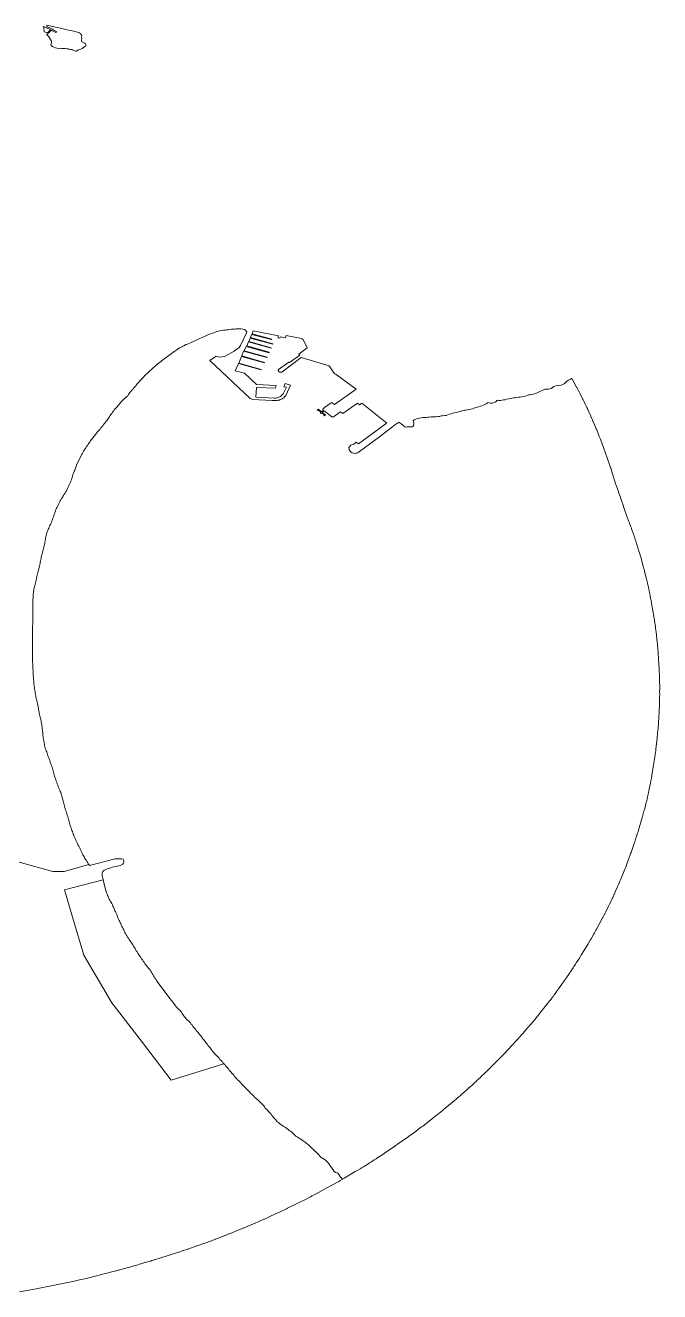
# Model space of a CAD drawing. Header units: metres. Extents: x 3 to 1027712, y 40 to 4430649.
# Drawn here: x 3.1165 to 3.1633, y 39.7701 to 39.8635 of the extents above; entities that cross this region are included whole.
import ezdxf

# ---------------------------------------------------------------- set-up
doc = ezdxf.new("R2010")
doc.units = ezdxf.units.M
doc.header["$MEASUREMENT"] = 0
doc.layers.add('Ibas_5_km', color=7, linetype='Continuous', lineweight=9, true_color=0xecc2fc)

msp = doc.modelspace()

# ---------------------------------------------------------------- linework, layer by layer
at = {"layer": 'Ibas_5_km'}
for points in [[(3.118588, 39.863375), (3.118711, 39.863349), (3.118956, 39.863296), (3.119079, 39.863269), (3.119568, 39.863159), (3.119691, 39.863131), (3.119935, 39.863074), (3.120056, 39.863045), (3.120499, 39.862937), (3.120507, 39.862883), (3.120554, 39.862847), (3.120624, 39.862775), (3.120635, 39.862712), (3.120623, 39.862613), (3.120635, 39.862523), (3.120623, 39.862423), (3.120623, 39.862333), (3.120658, 39.86227), (3.12074, 39.862207), (3.120856, 39.862171), (3.120915, 39.862108), (3.120961, 39.862027), (3.120938, 39.861982), (3.120856, 39.86191), (3.120774, 39.861838), (3.120669, 39.861784), (3.120563, 39.86173), (3.120458, 39.861703), (3.120353, 39.86164), (3.120259, 39.861577), (3.120201, 39.861577), (3.120095, 39.861604), (3.11999, 39.86164), (3.119979, 39.861676), (3.119932, 39.861712), (3.119874, 39.861703), (3.119768, 39.861713), (3.119651, 39.86174), (3.119535, 39.861749), (3.119406, 39.861767), (3.119289, 39.861776), (3.119172, 39.861767), (3.119044, 39.861758), (3.118927, 39.861777), (3.118798, 39.861795), (3.118693, 39.861831), (3.118588, 39.861876), (3.118483, 39.86193), (3.118389, 39.861993), (3.118366, 39.862038), (3.118389, 39.862119), (3.118413, 39.862219), (3.118413, 39.862309), (3.11818, 39.862687), (3.118087, 39.86275), (3.11804, 39.862777), (3.118391, 39.863092), (3.118321, 39.863129), (3.11811, 39.862931), (3.117865, 39.862994), (3.117854, 39.863336), (3.117784, 39.863363), (3.117819, 39.863399), (3.118321, 39.863174), (3.118636, 39.862993), (3.118718, 39.862966), (3.118765, 39.86302), (3.118543, 39.863155), (3.118473, 39.86321), (3.118275, 39.863291), (3.118053, 39.863363), (3.118064, 39.863426), (3.118064, 39.863483)], [(3.157149, 39.836823), (3.157173, 39.836778), (3.157221, 39.836687), (3.157244, 39.836642), (3.157339, 39.83646), (3.157362, 39.836414), (3.157409, 39.836323), (3.157432, 39.836278), (3.157616, 39.835912), (3.157639, 39.835867), (3.157684, 39.835776), (3.157706, 39.83573), (3.157795, 39.835548), (3.157817, 39.835503), (3.15786, 39.835413), (3.157881, 39.835368), (3.157898, 39.835333), (3.15793, 39.835264), (3.157946, 39.835229), (3.158009, 39.835092), (3.158025, 39.835058), (3.158056, 39.83499), (3.158071, 39.834955), (3.158193, 39.834684), (3.158208, 39.83465), (3.158238, 39.834581), (3.158253, 39.834547), (3.158313, 39.834411), (3.158328, 39.834377), (3.158357, 39.834309), (3.158372, 39.834275), (3.158603, 39.83373), (3.158632, 39.833662), (3.158688, 39.833525), (3.158716, 39.833457), (3.158826, 39.833183), (3.158853, 39.833115), (3.158907, 39.832977), (3.158933, 39.832909), (3.159142, 39.832359), (3.159168, 39.83229), (3.159219, 39.832152), (3.159244, 39.832083), (3.159343, 39.831807), (3.159367, 39.831738), (3.159415, 39.831599), (3.159439, 39.83153), (3.159625, 39.830975), (3.159636, 39.83094), (3.159659, 39.830871), (3.15967, 39.830836), (3.159716, 39.830697), (3.159727, 39.830662), (3.159749, 39.830593), (3.15976, 39.830558), (3.159847, 39.830279), (3.159858, 39.830244), (3.15988, 39.830174), (3.15989, 39.830139), (3.159933, 39.83), (3.159943, 39.829965), (3.159964, 39.829895), (3.159974, 39.82986), (3.160023, 39.829694), (3.160046, 39.829632), (3.16021, 39.829193), (3.16025, 39.829083), (3.160328, 39.828863), (3.160366, 39.828753), (3.160515, 39.828311), (3.160551, 39.8282), (3.160622, 39.827979), (3.160656, 39.827867), (3.160702, 39.827715), (3.160729, 39.827648), (3.160765, 39.827556), (3.160831, 39.827384), (3.160862, 39.827305), (3.160991, 39.826964), (3.16101, 39.826915), (3.161047, 39.826816), (3.161065, 39.826766), (3.161137, 39.826569), (3.161155, 39.826519), (3.16119, 39.82642), (3.161208, 39.826371), (3.161346, 39.825974), (3.161364, 39.825924), (3.161398, 39.825825), (3.161414, 39.825775), (3.161481, 39.825576), (3.161497, 39.825526), (3.161529, 39.825426), (3.161545, 39.825377), (3.161621, 39.82514), (3.161649, 39.825048), (3.161697, 39.824894), (3.161725, 39.824801), (3.161808, 39.824523), (3.161835, 39.824431), (3.16188, 39.824276), (3.161906, 39.824183), (3.162062, 39.823623), (3.162074, 39.823581), (3.162097, 39.823497), (3.162108, 39.823455), (3.162153, 39.823288), (3.162164, 39.823246), (3.162186, 39.823162), (3.162196, 39.82312), (3.162281, 39.822784), (3.162292, 39.822743), (3.162312, 39.822659), (3.162323, 39.822618), (3.162363, 39.822451), (3.162373, 39.822409), (3.162392, 39.822327), (3.162401, 39.822287), (3.162413, 39.822236), (3.162434, 39.822137), (3.162445, 39.822088), (3.162487, 39.821892), (3.162497, 39.821843), (3.162517, 39.821746), (3.162527, 39.821697), (3.162605, 39.821307), (3.162614, 39.821258), (3.162633, 39.821161), (3.162642, 39.821112), (3.162678, 39.820917), (3.162687, 39.820868), (3.162704, 39.820771), (3.162713, 39.820722), (3.162845, 39.819943), (3.162861, 39.819845), (3.162891, 39.81965), (3.162906, 39.819553), (3.162961, 39.819162), (3.162974, 39.819064), (3.162999, 39.818869), (3.16301, 39.818771), (3.163099, 39.817988), (3.163109, 39.81789), (3.163128, 39.817694), (3.163137, 39.817596), (3.16317, 39.817204), (3.163178, 39.817106), (3.163191, 39.81691), (3.163198, 39.816812), (3.163241, 39.816027), (3.163244, 39.815978), (3.163249, 39.81588), (3.163251, 39.815831), (3.163259, 39.815635), (3.163261, 39.815586), (3.163264, 39.815488), (3.163267, 39.8154), (3.163274, 39.815071), (3.163275, 39.815037), (3.16328, 39.814853), (3.163282, 39.814757), (3.163282, 39.814662), (3.163281, 39.814513), (3.163278, 39.814414), (3.163278, 39.814385), (3.163278, 39.814359), (3.163281, 39.814168), (3.163279, 39.814017), (3.163277, 39.813918), (3.163276, 39.813869), (3.163264, 39.813475), (3.163263, 39.813425), (3.163259, 39.813327), (3.163257, 39.813278), (3.163249, 39.813081), (3.163246, 39.813031), (3.163241, 39.812933), (3.163239, 39.812884), (3.163194, 39.812099), (3.163187, 39.812001), (3.163173, 39.811805), (3.163166, 39.811706), (3.163132, 39.811314), (3.163123, 39.811216), (3.163103, 39.81102), (3.163093, 39.810923), (3.163003, 39.81014), (3.162991, 39.810042), (3.162966, 39.809847), (3.162953, 39.809749), (3.162897, 39.809358), (3.162882, 39.809261), (3.162852, 39.809066), (3.162836, 39.808968), (3.162702, 39.808189), (3.162694, 39.808141), (3.162676, 39.808044), (3.162667, 39.807995), (3.162631, 39.807801), (3.162622, 39.807753), (3.162604, 39.807656), (3.162594, 39.807607), (3.162516, 39.80722), (3.162507, 39.807172), (3.162487, 39.807076), (3.162477, 39.807028), (3.162435, 39.806836), (3.162425, 39.806788), (3.162404, 39.806693), (3.162393, 39.806647), (3.162382, 39.806597), (3.162358, 39.806498), (3.162347, 39.806449), (3.162299, 39.806254), (3.162287, 39.806205), (3.162263, 39.806108), (3.16225, 39.806059), (3.16215, 39.805673), (3.162138, 39.805625), (3.162112, 39.805528), (3.162099, 39.80548), (3.162046, 39.805287), (3.162033, 39.805239), (3.162006, 39.805143), (3.161992, 39.805094), (3.161771, 39.804327), (3.161743, 39.804232), (3.161685, 39.80404), (3.161655, 39.803945), (3.161533, 39.803563), (3.161502, 39.803468), (3.161439, 39.803278), (3.161407, 39.803183), (3.161172, 39.802521), (3.161138, 39.802425), (3.161105, 39.80233), (3.161039, 39.80214), (3.161003, 39.802046), (3.160862, 39.801668), (3.160826, 39.801574), (3.160751, 39.801386), (3.160714, 39.801292), (3.160407, 39.800543), (3.160388, 39.800496), (3.160349, 39.800403), (3.160329, 39.800356), (3.16025, 39.80017), (3.16023, 39.800124), (3.16019, 39.800031), (3.160169, 39.799984), (3.160006, 39.799613), (3.159985, 39.799567), (3.159944, 39.799475), (3.159923, 39.799429), (3.159839, 39.799246), (3.159818, 39.7992), (3.159776, 39.799109), (3.159756, 39.799065), (3.159733, 39.799017), (3.159688, 39.798923), (3.159665, 39.798876), (3.159574, 39.798691), (3.159551, 39.798645), (3.159505, 39.798552), (3.159482, 39.798506), (3.159297, 39.798139), (3.159274, 39.798093), (3.159227, 39.798001), (3.159203, 39.797956), (3.159108, 39.797773), (3.159084, 39.797727), (3.159035, 39.797636), (3.159011, 39.79759), (3.158621, 39.796865), (3.158571, 39.796774), (3.158471, 39.796593), (3.15842, 39.796503), (3.158215, 39.796144), (3.158163, 39.796054), (3.158057, 39.795875), (3.158004, 39.795786), (3.157573, 39.795074), (3.157519, 39.794985), (3.157408, 39.794808), (3.157353, 39.79472), (3.157127, 39.794367), (3.15707, 39.79428), (3.156955, 39.794104), (3.156897, 39.794017), (3.156426, 39.79332), (3.156396, 39.793277), (3.156337, 39.79319), (3.156307, 39.793147), (3.156187, 39.792974), (3.156157, 39.792931), (3.156096, 39.792845), (3.156066, 39.792802), (3.155821, 39.792458), (3.155791, 39.792416), (3.155729, 39.79233), (3.155699, 39.792288), (3.155575, 39.792118), (3.155544, 39.792076), (3.155482, 39.791992), (3.155451, 39.791951), (3.155418, 39.791907), (3.155353, 39.791821), (3.15532, 39.791778), (3.155189, 39.791608), (3.155156, 39.791565), (3.15509, 39.79148), (3.155057, 39.791438), (3.154792, 39.791101), (3.154758, 39.791059), (3.154691, 39.790975), (3.154658, 39.790933), (3.154523, 39.790766), (3.154489, 39.790724), (3.154421, 39.790641), (3.154387, 39.790599), (3.153839, 39.789937), (3.15377, 39.789854), (3.153631, 39.78969), (3.15356, 39.789608), (3.153277, 39.789281), (3.153206, 39.7892), (3.153062, 39.789038), (3.152989, 39.788957), (3.152405, 39.788314), (3.152331, 39.788234), (3.152183, 39.788074), (3.152108, 39.787994), (3.151806, 39.787678), (3.15173, 39.787599), (3.151578, 39.787442), (3.1515, 39.787363), (3.15088, 39.78674), (3.150841, 39.786701), (3.150763, 39.786624), (3.150724, 39.786585), (3.150567, 39.786431), (3.150528, 39.786393), (3.150449, 39.786316), (3.150409, 39.786278), (3.150091, 39.785972), (3.150051, 39.785934), (3.149971, 39.785858), (3.149931, 39.785821), (3.149771, 39.78567), (3.149731, 39.785633), (3.149651, 39.785558), (3.149612, 39.785522), (3.149569, 39.785483), (3.149485, 39.785407), (3.149443, 39.785369), (3.149276, 39.785219), (3.149234, 39.785181), (3.14915, 39.785107), (3.149108, 39.785069), (3.148771, 39.784773), (3.148729, 39.784736), (3.148644, 39.784663), (3.148602, 39.784626), (3.148432, 39.78448), (3.148389, 39.784443), (3.148303, 39.78437), (3.14826, 39.784334), (3.147572, 39.783755), (3.147485, 39.783683), (3.147311, 39.783539), (3.147223, 39.783468), (3.146871, 39.783184), (3.146782, 39.783114), (3.146604, 39.782973), (3.146515, 39.782903), (3.145794, 39.782348), (3.145704, 39.782279), (3.145521, 39.782142), (3.14543, 39.782073), (3.145062, 39.781802), (3.144969, 39.781734), (3.144783, 39.7816), (3.14469, 39.781533), (3.143939, 39.781003), (3.143892, 39.78097), (3.143798, 39.780904), (3.14375, 39.780871), (3.143561, 39.78074), (3.143514, 39.780708), (3.143418, 39.780643), (3.143371, 39.78061), (3.142988, 39.780352), (3.142941, 39.78032), (3.142845, 39.780256), (3.142797, 39.780224), (3.142605, 39.780097), (3.142557, 39.780065), (3.142461, 39.780002), (3.142414, 39.779972), (3.142364, 39.779939), (3.142264, 39.779876), (3.142215, 39.779844), (3.142017, 39.779719), (3.141967, 39.779688), (3.141868, 39.779625), (3.141818, 39.779594), (3.14142, 39.779348), (3.14137, 39.779317), (3.14127, 39.779256), (3.14122, 39.779226), (3.141019, 39.779104), (3.140969, 39.779074), (3.140868, 39.779014), (3.140817, 39.778984), (3.140009, 39.778505), (3.139908, 39.778446), (3.139882, 39.778431), (3.139732, 39.778582), (3.139557, 39.778844), (3.139476, 39.778898), (3.139359, 39.778925), (3.139266, 39.778988), (3.138835, 39.779619), (3.13859, 39.779854), (3.138298, 39.780035), (3.138042, 39.780323), (3.13796, 39.780395), (3.137879, 39.780468), (3.137797, 39.78054), (3.137727, 39.780612), (3.137646, 39.780684), (3.137564, 39.780756), (3.137494, 39.780828), (3.137424, 39.780901), (3.137354, 39.780982), (3.137261, 39.781045), (3.137168, 39.781108), (3.137098, 39.781171), (3.137005, 39.781243), (3.136911, 39.781298), (3.136818, 39.781361), (3.136725, 39.781433), (3.136631, 39.781487), (3.136538, 39.781541), (3.136445, 39.781605), (3.136363, 39.781677), (3.136293, 39.781749), (3.136212, 39.781821), (3.13613, 39.781893), (3.136048, 39.781965), (3.135955, 39.782029), (3.135862, 39.782101), (3.13578, 39.782164), (3.135675, 39.782227), (3.135594, 39.78229), (3.135489, 39.782345), (3.135407, 39.782408), (3.135325, 39.782471), (3.135232, 39.782534), (3.13515, 39.782597), (3.135069, 39.782669), (3.134999, 39.782742), (3.134929, 39.782823), (3.134859, 39.782895), (3.134789, 39.782976), (3.134731, 39.783048), (3.134673, 39.783129), (3.134614, 39.783211), (3.134545, 39.783292), (3.134475, 39.783373), (3.134405, 39.783445), (3.134335, 39.783526), (3.134265, 39.783598), (3.134183, 39.783671), (3.134125, 39.783752), (3.134067, 39.783824), (3.133997, 39.783914), (3.133927, 39.783986), (3.133857, 39.784058), (3.133775, 39.784122), (3.133694, 39.784203), (3.133624, 39.784275), (3.133542, 39.784347), (3.133472, 39.784419), (3.133391, 39.784482), (3.133321, 39.784564), (3.133239, 39.784636), (3.133169, 39.784708), (3.133099, 39.78478), (3.133018, 39.784861), (3.132948, 39.784933), (3.132878, 39.785015), (3.132785, 39.785087), (3.132715, 39.785159), (3.132656, 39.78524), (3.132575, 39.785321), (3.132505, 39.785393), (3.132423, 39.785466), (3.132342, 39.785547), (3.132272, 39.785619), (3.132202, 39.7857), (3.132132, 39.785763), (3.132062, 39.785844), (3.131992, 39.785917), (3.131922, 39.786007), (3.131852, 39.786088), (3.131782, 39.78616), (3.131712, 39.786241), (3.131654, 39.786322), (3.131584, 39.786395), (3.131526, 39.786476), (3.131456, 39.786557), (3.131386, 39.786629), (3.131328, 39.78671), (3.131258, 39.786791), (3.131188, 39.786873), (3.131125, 39.786937), (3.131118, 39.786945), (3.13106, 39.787017), (3.13099, 39.787098), (3.13092, 39.787179), (3.130838, 39.78726), (3.130768, 39.787342), (3.130699, 39.787423), (3.13064, 39.787504), (3.13057, 39.787576), (3.130489, 39.787648), (3.130419, 39.78772), (3.130349, 39.787793), (3.130279, 39.787874), (3.130221, 39.787955), (3.130162, 39.788027), (3.130104, 39.788108), (3.130034, 39.788189), (3.129976, 39.788271), (3.129918, 39.788352), (3.129848, 39.788433), (3.12979, 39.788514), (3.129731, 39.788604), (3.129661, 39.788676), (3.129603, 39.788758), (3.129533, 39.788839), (3.129475, 39.78892), (3.129417, 39.789001), (3.129359, 39.789082), (3.129289, 39.789163), (3.12923, 39.789244), (3.129161, 39.789326), (3.129091, 39.789398), (3.129032, 39.789479), (3.128962, 39.78956), (3.128892, 39.789641), (3.128834, 39.789713), (3.128776, 39.789795), (3.128706, 39.789867), (3.128659, 39.789957), (3.12859, 39.790029), (3.128508, 39.79011), (3.128426, 39.790182), (3.128356, 39.790255), (3.128286, 39.790327), (3.128228, 39.790408), (3.128158, 39.790489), (3.1281, 39.79057), (3.128053, 39.790651), (3.127995, 39.790733), (3.127925, 39.790823), (3.127867, 39.790895), (3.127785, 39.790967), (3.127704, 39.791039), (3.127634, 39.79112), (3.127564, 39.791202), (3.127506, 39.791283), (3.127447, 39.791364), (3.127378, 39.791445), (3.127144, 39.791752), (3.126212, 39.792996), (3.126154, 39.793086), (3.126096, 39.793167), (3.126038, 39.793257), (3.125991, 39.793339), (3.125933, 39.79342), (3.125886, 39.79351), (3.12584, 39.7936), (3.125782, 39.793681), (3.125735, 39.793771), (3.125677, 39.793853), (3.125607, 39.793934), (3.125537, 39.794015), (3.125467, 39.794096), (3.125409, 39.794177), (3.12535, 39.794258), (3.125292, 39.79434), (3.125234, 39.794421), (3.125176, 39.794502), (3.125117, 39.794592), (3.125047, 39.794673), (3.124989, 39.794763), (3.124943, 39.794853), (3.124884, 39.794935), (3.124826, 39.795016), (3.12478, 39.795097), (3.124721, 39.795178), (3.124663, 39.795268), (3.124617, 39.795349), (3.12457, 39.79544), (3.124512, 39.795521), (3.124453, 39.795611), (3.124407, 39.795692), (3.12436, 39.795773), (3.124302, 39.795863), (3.124244, 39.795944), (3.124197, 39.796026), (3.124139, 39.796107), (3.124081, 39.796197), (3.124023, 39.796278), (3.123976, 39.796359), (3.123918, 39.796449), (3.123871, 39.796539), (3.123825, 39.796621), (3.123778, 39.79672), (3.123743, 39.796801), (3.123697, 39.796882), (3.123638, 39.796972), (3.123603, 39.797062), (3.123557, 39.797152), (3.123522, 39.797243), (3.123487, 39.797333), (3.123441, 39.797423), (3.123406, 39.797504), (3.123359, 39.797594), (3.123313, 39.797684), (3.123289, 39.797774), (3.123243, 39.797865), (3.12322, 39.797946), (3.123173, 39.798036), (3.123138, 39.798126), (3.123092, 39.798216), (3.123057, 39.798306), (3.123022, 39.798387), (3.122987, 39.798478), (3.12294, 39.798559), (3.122905, 39.798649), (3.122859, 39.798739), (3.122812, 39.79882), (3.122766, 39.79891), (3.122708, 39.799), (3.122661, 39.799082), (3.122614, 39.799172), (3.122579, 39.799262), (3.122545, 39.799352), (3.122521, 39.799442), (3.122405, 39.799695), (3.122218, 39.800497), (3.122138, 39.800839), (3.122139, 39.800929), (3.122139, 39.801019), (3.122186, 39.8011), (3.122268, 39.801172), (3.122373, 39.801226), (3.122466, 39.80128), (3.122583, 39.801325), (3.122688, 39.801361), (3.122794, 39.801388), (3.12291, 39.801424), (3.123016, 39.80146), (3.123132, 39.801487), (3.123249, 39.801505), (3.123366, 39.801523), (3.123471, 39.801549), (3.123577, 39.801594), (3.12367, 39.801657), (3.123729, 39.80172), (3.123752, 39.80181), (3.123752, 39.801901), (3.123729, 39.801973), (3.123694, 39.802018), (3.123589, 39.802054), (3.123472, 39.802054), (3.123344, 39.802054), (3.123227, 39.802054), (3.12311, 39.802054), (3.121217, 39.801561), (3.121172, 39.801625), (3.121147, 39.80166), (3.1211, 39.80175), (3.121042, 39.801831), (3.120984, 39.801912), (3.120926, 39.801994), (3.120879, 39.802075), (3.120832, 39.802165), (3.120774, 39.802255), (3.120728, 39.802336), (3.120681, 39.802426), (3.120635, 39.802516), (3.1206, 39.802607), (3.120553, 39.802697), (3.120518, 39.802787), (3.120472, 39.802877), (3.120425, 39.802967), (3.120378, 39.803057), (3.120332, 39.803138), (3.120297, 39.803229), (3.12025, 39.803319), (3.120204, 39.803418), (3.120169, 39.803499), (3.120134, 39.803598), (3.120088, 39.803688), (3.120053, 39.803778), (3.120018, 39.803869), (3.119983, 39.80395), (3.119948, 39.804049), (3.119901, 39.804139), (3.119878, 39.804229), (3.119855, 39.804328), (3.11982, 39.804418), (3.119785, 39.8045), (3.119762, 39.80459), (3.119727, 39.804689), (3.119704, 39.804788), (3.119681, 39.804878), (3.119658, 39.804977), (3.119634, 39.805076), (3.119611, 39.805175), (3.119576, 39.805266), (3.119541, 39.805365), (3.119518, 39.805464), (3.119483, 39.805554), (3.119448, 39.805644), (3.119425, 39.805734), (3.11939, 39.805824), (3.119367, 39.805924), (3.119344, 39.806023), (3.119321, 39.806113), (3.119298, 39.806212), (3.119263, 39.806293), (3.119239, 39.806383), (3.119216, 39.806473), (3.119193, 39.806563), (3.11917, 39.806663), (3.119147, 39.806753), (3.119112, 39.806843), (3.119089, 39.806924), (3.119054, 39.807014), (3.119019, 39.807113), (3.118972, 39.807212), (3.118937, 39.807294), (3.118902, 39.807393), (3.118868, 39.807474), (3.118833, 39.807573), (3.118798, 39.807672), (3.118763, 39.807771), (3.11874, 39.80787), (3.118693, 39.807961), (3.118658, 39.808051), (3.118635, 39.808141), (3.118612, 39.80824), (3.118577, 39.808339), (3.118554, 39.808429), (3.118531, 39.808528), (3.118507, 39.808618), (3.118472, 39.808718), (3.118449, 39.808808), (3.118414, 39.808907), (3.11838, 39.809006), (3.118345, 39.809096), (3.118321, 39.809186), (3.118287, 39.809276), (3.118252, 39.809367), (3.118217, 39.809457), (3.118182, 39.809547), (3.118147, 39.809646), (3.118124, 39.809745), (3.118089, 39.809835), (3.118054, 39.809925), (3.118019, 39.810015), (3.117984, 39.810106), (3.117949, 39.810205), (3.117926, 39.810295), (3.117903, 39.810394), (3.11788, 39.810493), (3.117857, 39.810592), (3.117845, 39.810682), (3.117833, 39.810772), (3.11781, 39.810872), (3.117799, 39.810962), (3.117787, 39.81107), (3.117776, 39.81116), (3.117776, 39.811268), (3.117764, 39.811358), (3.117753, 39.811457), (3.117741, 39.811556), (3.11773, 39.811647), (3.117718, 39.811755), (3.117695, 39.811836), (3.117684, 39.811935), (3.117672, 39.812025), (3.117649, 39.812115), (3.117637, 39.812214), (3.117614, 39.812313), (3.117603, 39.812404), (3.117568, 39.812494), (3.117556, 39.812593), (3.117533, 39.812683), (3.11751, 39.812782), (3.117487, 39.812872), (3.117463, 39.812962), (3.117452, 39.813052), (3.11744, 39.813152), (3.117417, 39.813251), (3.117406, 39.813341), (3.117394, 39.813431), (3.117371, 39.813521), (3.117348, 39.813611), (3.117324, 39.813701), (3.117301, 39.813791), (3.117278, 39.813881), (3.117255, 39.813972), (3.117243, 39.814062), (3.117232, 39.814161), (3.117209, 39.81426), (3.117197, 39.814368), (3.117174, 39.814467), (3.117162, 39.814566), (3.117151, 39.814665), (3.117139, 39.814765), (3.117128, 39.814846), (3.117116, 39.814936), (3.117093, 39.815044), (3.117093, 39.815143), (3.117082, 39.815242), (3.11707, 39.815341), (3.11707, 39.81544), (3.117059, 39.815531), (3.117059, 39.81563), (3.117059, 39.815657), (3.117059, 39.815729), (3.117048, 39.815828), (3.117048, 39.815918), (3.117036, 39.816017), (3.117036, 39.816116), (3.117025, 39.816206), (3.117025, 39.816305), (3.117025, 39.816405), (3.117014, 39.816513), (3.117014, 39.816621), (3.117014, 39.81672), (3.117014, 39.81681), (3.117014, 39.816909), (3.117015, 39.817008), (3.117015, 39.817107), (3.117015, 39.817206), (3.117015, 39.817306), (3.117015, 39.817405), (3.117015, 39.817513), (3.117016, 39.817612), (3.117016, 39.817711), (3.117016, 39.81781), (3.117016, 39.8179), (3.117016, 39.81799), (3.117016, 39.81808), (3.117017, 39.818171), (3.117017, 39.81827), (3.117017, 39.818369), (3.117017, 39.818468), (3.117017, 39.818567), (3.117017, 39.818666), (3.117018, 39.818765), (3.117018, 39.818864), (3.117018, 39.818954), (3.117018, 39.819044), (3.117018, 39.819153), (3.117018, 39.819252), (3.117019, 39.819342), (3.117019, 39.819432), (3.117019, 39.819531), (3.117019, 39.81963), (3.117019, 39.819729), (3.117019, 39.819828), (3.11702, 39.819918), (3.11702, 39.820018), (3.11702, 39.820108), (3.11702, 39.820207), (3.11702, 39.820297), (3.11702, 39.820396), (3.117021, 39.820495), (3.117021, 39.820594), (3.117021, 39.820693), (3.117021, 39.820783), (3.117033, 39.820882), (3.117033, 39.820982), (3.117033, 39.821072), (3.117033, 39.821171), (3.117045, 39.821261), (3.117045, 39.82136), (3.117046, 39.821459), (3.117057, 39.821549), (3.117069, 39.821639), (3.117081, 39.821738), (3.117093, 39.821828), (3.117116, 39.821919), (3.117128, 39.822009), (3.117152, 39.822099), (3.117175, 39.822198), (3.117199, 39.822288), (3.117222, 39.822378), (3.117246, 39.822477), (3.11727, 39.822576), (3.117293, 39.822675), (3.117305, 39.822765), (3.117317, 39.822864), (3.11734, 39.822963), (3.117364, 39.823054), (3.117399, 39.823144), (3.117423, 39.823243), (3.117458, 39.823342), (3.117481, 39.823432), (3.117505, 39.823531), (3.117528, 39.823621), (3.11754, 39.82372), (3.117564, 39.82381), (3.117576, 39.8239), (3.117599, 39.82399), (3.117611, 39.82408), (3.117634, 39.82418), (3.117658, 39.824279), (3.117682, 39.824369), (3.117705, 39.824459), (3.117717, 39.824549), (3.11774, 39.824639), (3.117776, 39.824729), (3.117799, 39.824828), (3.117823, 39.824918), (3.117846, 39.825008), (3.11787, 39.825107), (3.117882, 39.825197), (3.117905, 39.825296), (3.117917, 39.825387), (3.117941, 39.825486), (3.117964, 39.825585), (3.117976, 39.825684), (3.117999, 39.825774), (3.118011, 39.825873), (3.118035, 39.825963), (3.118058, 39.826062), (3.118094, 39.826152), (3.118129, 39.826242), (3.118164, 39.826332), (3.118211, 39.826422), (3.118246, 39.826512), (3.118293, 39.826603), (3.118328, 39.826693), (3.118375, 39.826783), (3.11841, 39.826882), (3.118446, 39.826972), (3.118481, 39.827062), (3.118516, 39.827161), (3.118551, 39.827251), (3.118586, 39.827341), (3.11861, 39.827431), (3.118645, 39.827512), (3.118669, 39.827611), (3.118704, 39.827701), (3.118739, 39.827791), (3.118786, 39.827881), (3.118821, 39.827972), (3.118868, 39.828062), (3.118915, 39.828152), (3.11895, 39.828242), (3.118997, 39.828332), (3.119044, 39.828422), (3.119103, 39.828512), (3.11915, 39.828593), (3.119208, 39.828674), (3.119255, 39.828755), (3.119302, 39.828836), (3.119349, 39.828926), (3.119407, 39.829007), (3.119454, 39.829088), (3.119513, 39.829178), (3.11956, 39.829268), (3.119595, 39.829349), (3.11963, 39.829439), (3.119677, 39.829529), (3.119724, 39.829619), (3.119759, 39.829709), (3.119806, 39.8298), (3.119841, 39.82989), (3.119876, 39.82998), (3.1199, 39.83007), (3.119924, 39.83016), (3.119959, 39.83025), (3.119982, 39.83034), (3.120017, 39.83043), (3.120053, 39.83052), (3.120088, 39.83061), (3.120135, 39.8307), (3.120264, 39.83106), (3.120581, 39.831736), (3.120616, 39.831817), (3.120663, 39.831907), (3.120721, 39.831997), (3.120768, 39.832087), (3.120827, 39.832168), (3.120885, 39.832258), (3.120944, 39.832339), (3.121003, 39.832429), (3.121061, 39.832519), (3.121108, 39.8326), (3.121167, 39.832681), (3.121225, 39.832762), (3.121284, 39.832843), (3.121342, 39.832933), (3.121401, 39.833014), (3.121471, 39.833095), (3.121542, 39.833176), (3.1216, 39.833248), (3.121659, 39.833329), (3.121729, 39.83341), (3.121788, 39.833483), (3.121858, 39.833564), (3.121928, 39.833645), (3.121987, 39.833726), (3.122045, 39.833807), (3.122115, 39.833888), (3.122186, 39.833969), (3.122256, 39.83405), (3.122326, 39.834131), (3.122326, 39.83414), (3.122385, 39.834221), (3.122443, 39.834302), (3.122514, 39.834383), (3.122572, 39.834464), (3.122631, 39.834545), (3.122678, 39.834635), (3.122736, 39.834716), (3.122795, 39.834797), (3.122853, 39.834878), (3.122912, 39.834959), (3.122982, 39.835049), (3.123041, 39.83513), (3.123111, 39.835202), (3.123181, 39.835283), (3.123252, 39.835355), (3.12331, 39.835436), (3.123381, 39.835517), (3.123439, 39.835598), (3.123509, 39.835679), (3.12358, 39.835751), (3.12365, 39.835823), (3.123732, 39.835904), (3.123802, 39.835976), (3.123884, 39.836039), (3.123966, 39.836111), (3.124036, 39.836183), (3.124095, 39.836264), (3.124142, 39.836345), (3.1242, 39.836426), (3.124271, 39.836498), (3.124341, 39.836579), (3.124399, 39.836651), (3.12447, 39.836732), (3.12454, 39.836813), (3.124598, 39.836894), (3.124669, 39.836975), (3.124727, 39.837047), (3.124809, 39.837137), (3.124868, 39.837209), (3.124938, 39.837281), (3.125008, 39.837353), (3.125079, 39.837434), (3.125149, 39.837506), (3.125231, 39.837578), (3.125301, 39.837659), (3.125371, 39.83774), (3.125453, 39.837803), (3.125535, 39.837884), (3.125617, 39.837965), (3.125699, 39.838037), (3.125781, 39.838109), (3.125863, 39.83819), (3.125945, 39.838262), (3.126027, 39.838343), (3.126109, 39.838406), (3.126191, 39.838478), (3.126285, 39.83855), (3.126366, 39.838622), (3.126448, 39.838685), (3.12653, 39.838748), (3.126612, 39.83882), (3.126706, 39.838883), (3.126788, 39.838946), (3.126881, 39.839018), (3.126975, 39.839081), (3.127069, 39.839153), (3.127162, 39.839225), (3.127256, 39.839288), (3.127338, 39.839351), (3.127443, 39.839423), (3.127537, 39.839486), (3.12763, 39.839549), (3.127712, 39.839603), (3.127818, 39.839675), (3.127911, 39.839729), (3.128017, 39.839783), (3.12811, 39.839837), (3.128227, 39.839891), (3.128332, 39.839945), (3.128438, 39.839989), (3.128543, 39.840034), (3.12866, 39.840088), (3.128765, 39.840133), (3.128871, 39.840178), (3.128987, 39.840223), (3.129093, 39.840277), (3.129198, 39.840322), (3.129303, 39.840376), (3.129409, 39.840421), (3.129514, 39.840466), (3.129631, 39.84052), (3.129736, 39.840565), (3.129853, 39.84061), (3.129947, 39.840664), (3.130052, 39.840708), (3.130169, 39.840744), (3.130286, 39.840789), (3.130391, 39.840825), (3.130496, 39.840861), (3.130613, 39.840906), (3.13073, 39.840933), (3.130847, 39.84096), (3.130964, 39.840987), (3.131093, 39.841005), (3.13121, 39.841022), (3.131327, 39.841031), (3.131443, 39.84104), (3.13156, 39.841058), (3.131689, 39.841076), (3.131806, 39.841085), (3.131923, 39.841094), (3.13204, 39.841103), (3.132168, 39.841111), (3.132285, 39.841111), (3.132402, 39.841111), (3.132519, 39.841093), (3.132636, 39.841066), (3.132717, 39.841012), (3.132822, 39.840867), (3.132353, 39.839877), (3.132247, 39.839742), (3.131885, 39.839454), (3.131183, 39.839076), (3.130785, 39.839023), (3.130551, 39.839086), (3.130083, 39.838771), (3.13307, 39.835975), (3.133268, 39.835912), (3.134694, 39.83582), (3.134975, 39.835828), (3.135056, 39.835828), (3.135138, 39.835846), (3.13522, 39.835864), (3.13529, 39.835891), (3.13536, 39.835918), (3.135431, 39.835954), (3.135501, 39.83599), (3.135559, 39.836035), (3.135606, 39.836089), (3.135653, 39.836143), (3.135688, 39.836197), (3.136052, 39.836953), (3.135655, 39.837071), (3.135549, 39.836846), (3.135736, 39.836801), (3.135631, 39.836566), (3.13549, 39.836314), (3.135455, 39.83626), (3.135408, 39.836215), (3.135361, 39.83617), (3.135302, 39.836134), (3.135244, 39.836098), (3.135185, 39.836071), (3.135127, 39.836045), (3.135057, 39.836027), (3.134987, 39.836009), (3.134917, 39.835991), (3.134846, 39.835991), (3.133491, 39.836064), (3.133527, 39.836794), (3.134941, 39.836729), (3.134977, 39.836928), (3.133528, 39.83701), (3.132653, 39.837831), (3.131952, 39.838012), (3.132198, 39.838544), (3.133869, 39.838082), (3.133881, 39.838109), (3.132222, 39.838589), (3.132421, 39.839075), (3.134115, 39.838604), (3.134127, 39.838632), (3.132457, 39.839111), (3.132586, 39.839462), (3.134303, 39.839001), (3.134315, 39.839028), (3.132633, 39.839498), (3.132773, 39.839804), (3.134456, 39.839343), (3.134479, 39.839379), (3.132809, 39.839858), (3.132938, 39.840147), (3.13462, 39.839685), (3.13462, 39.839721), (3.132961, 39.840183), (3.133067, 39.840417), (3.134737, 39.839973), (3.134749, 39.84), (3.133079, 39.840462), (3.133173, 39.840705), (3.134645, 39.840316), (3.134656, 39.840343), (3.133208, 39.840732), (3.13329, 39.840966), (3.135159, 39.840594), (3.135112, 39.84045), (3.135264, 39.840423), (3.135299, 39.840522), (3.135662, 39.84045), (3.13572, 39.84063), (3.136865, 39.840394), (3.136912, 39.840376), (3.13697, 39.840322), (3.137273, 39.839718), (3.136653, 39.839241), (3.136734, 39.839169), (3.135974, 39.83862), (3.135915, 39.838665), (3.135166, 39.838117), (3.135154, 39.83809), (3.135143, 39.838063), (3.135143, 39.838036), (3.135154, 39.838009), (3.135166, 39.837973), (3.135189, 39.837955), (3.135224, 39.837936), (3.135248, 39.837918), (3.135294, 39.837909), (3.135329, 39.837909), (3.135364, 39.837909), (3.1354, 39.837927), (3.136839, 39.838989), (3.138895, 39.838383), (3.139186, 39.837932), (3.139245, 39.83786), (3.139315, 39.837796), (3.139408, 39.837733), (3.14089, 39.836668), (3.139298, 39.835535), (3.139147, 39.835643), (3.139112, 39.83567), (3.139041, 39.835661), (3.13855, 39.83532), (3.138468, 39.835239), (3.138421, 39.835185), (3.138421, 39.835149), (3.138433, 39.835104), (3.138468, 39.835085), (3.138339, 39.834987), (3.138105, 39.835185), (3.138, 39.835122), (3.138047, 39.835086), (3.138105, 39.835122), (3.13828, 39.834969), (3.138234, 39.834942), (3.138304, 39.834869), (3.138362, 39.834914), (3.138549, 39.83477), (3.13849, 39.834725), (3.138537, 39.834689), (3.138631, 39.834761), (3.138385, 39.834941), (3.138538, 39.835067), (3.139098, 39.834634), (3.139144, 39.834625), (3.139191, 39.834634), (3.139226, 39.834616), (3.139741, 39.834985), (3.139893, 39.834859), (3.140981, 39.835632), (3.141145, 39.835515), (3.141309, 39.835632), (3.14314, 39.834152), (3.143105, 39.834125), (3.141057, 39.832623), (3.140894, 39.832758), (3.140706, 39.832614), (3.140589, 39.832587), (3.140496, 39.832542), (3.140437, 39.832479), (3.14039, 39.832416), (3.140355, 39.832353), (3.140367, 39.832236), (3.140378, 39.832191), (3.140413, 39.832128), (3.14046, 39.832074), (3.140518, 39.83202), (3.140588, 39.831975), (3.140682, 39.831947), (3.140775, 39.831929), (3.140834, 39.831938), (3.140939, 39.831956), (3.141044, 39.832001), (3.141138, 39.832073), (3.142601, 39.833152), (3.143806, 39.834079), (3.143888, 39.834124), (3.143947, 39.83416), (3.144005, 39.834205), (3.144052, 39.834205), (3.144134, 39.83416), (3.14418, 39.834123), (3.144472, 39.833889), (3.144542, 39.833862), (3.144647, 39.83388), (3.144823, 39.833879), (3.14501, 39.833888), (3.14508, 39.833906), (3.145115, 39.83396), (3.145139, 39.834122), (3.145116, 39.834257), (3.145092, 39.834321), (3.145163, 39.834393), (3.14535, 39.834473), (3.145455, 39.834509), (3.145572, 39.834536), (3.145689, 39.834545), (3.145818, 39.834563), (3.145946, 39.834572), (3.146063, 39.834581), (3.14618, 39.834598), (3.146308, 39.834607), (3.146425, 39.834616), (3.146554, 39.834616), (3.146671, 39.834616), (3.146788, 39.834625), (3.146916, 39.834643), (3.147033, 39.83466), (3.147092, 39.834678), (3.14715, 39.834687), (3.147267, 39.834705), (3.147396, 39.834714), (3.147524, 39.834732), (3.147653, 39.834768), (3.147781, 39.834813), (3.147887, 39.834849), (3.148004, 39.834884), (3.148121, 39.834911), (3.148261, 39.834938), (3.148378, 39.834974), (3.148506, 39.83501), (3.148623, 39.835046), (3.14874, 39.835091), (3.148869, 39.835109), (3.148986, 39.835126), (3.149103, 39.835144), (3.149231, 39.835171), (3.149348, 39.835198), (3.149477, 39.835225), (3.149582, 39.835261), (3.149687, 39.835306), (3.149804, 39.835342), (3.149933, 39.835368), (3.15005, 39.835404), (3.150167, 39.83544), (3.150284, 39.835485), (3.150389, 39.83553), (3.150483, 39.835584), (3.150565, 39.835647), (3.150635, 39.835674), (3.150693, 39.835656), (3.15081, 39.835629), (3.150927, 39.835638), (3.151032, 39.835664), (3.151149, 39.8357), (3.151208, 39.835754), (3.151266, 39.835835), (3.151325, 39.835844), (3.151418, 39.835826), (3.151535, 39.835835), (3.15164, 39.835853), (3.151769, 39.835871), (3.151886, 39.835889), (3.152003, 39.835915), (3.152131, 39.835942), (3.152248, 39.835978), (3.152377, 39.836005), (3.152494, 39.836014), (3.152611, 39.836032), (3.152751, 39.83605), (3.152856, 39.836067), (3.152985, 39.836085), (3.153114, 39.836103), (3.153242, 39.83613), (3.153359, 39.836157), (3.153476, 39.836193), (3.153593, 39.836238), (3.15371, 39.836256), (3.153839, 39.836273), (3.153967, 39.8363), (3.154084, 39.836336), (3.154189, 39.836372), (3.154295, 39.836417), (3.154388, 39.836471), (3.154494, 39.836525), (3.154599, 39.83657), (3.154704, 39.836624), (3.154809, 39.836659), (3.154938, 39.836668), (3.155067, 39.836668), (3.155183, 39.836677), (3.1553, 39.836713), (3.155382, 39.836776), (3.155464, 39.836848), (3.155546, 39.836875), (3.155651, 39.83692), (3.15578, 39.836947), (3.155897, 39.836937), (3.156014, 39.836964), (3.156119, 39.837009), (3.156224, 39.837063), (3.156318, 39.837135), (3.156388, 39.837207), (3.15647, 39.837279), (3.156564, 39.837333), (3.156669, 39.837387), (3.156775, 39.837441), (3.15681, 39.837454)]]:
    msp.add_lwpolyline(points, close=True, dxfattribs=at)
msp.add_lwpolyline([(3.116031, 39.801794), (3.118515, 39.801109), (3.119341, 39.801121), (3.121172, 39.801625), (3.121217, 39.801561), (3.12311, 39.802054), (3.123227, 39.802054), (3.123344, 39.802054), (3.123472, 39.802054), (3.123589, 39.802054), (3.123694, 39.802018), (3.123729, 39.801973), (3.123752, 39.801901), (3.123752, 39.80181), (3.123729, 39.80172), (3.12367, 39.801657), (3.123577, 39.801594), (3.123471, 39.801549), (3.123366, 39.801523), (3.123249, 39.801505), (3.123132, 39.801487), (3.123016, 39.80146), (3.12291, 39.801424), (3.122794, 39.801388), (3.122688, 39.801361), (3.122583, 39.801325), (3.122466, 39.80128), (3.122373, 39.801226), (3.122268, 39.801172), (3.122186, 39.8011), (3.122139, 39.801019), (3.122139, 39.800929), (3.122138, 39.800839), (3.122218, 39.800497), (3.119363, 39.799765), (3.119915, 39.797911), (3.120798, 39.794933), (3.12287, 39.791436), (3.125118, 39.788496), (3.127237, 39.785729), (3.131125, 39.786937), (3.131188, 39.786873), (3.131258, 39.786791), (3.131328, 39.78671), (3.131386, 39.786629), (3.131456, 39.786557), (3.131526, 39.786476), (3.131584, 39.786395), (3.131654, 39.786322), (3.131712, 39.786241), (3.131782, 39.78616), (3.131852, 39.786088), (3.131922, 39.786007), (3.131992, 39.785917), (3.132062, 39.785844), (3.132132, 39.785763), (3.132202, 39.7857), (3.132272, 39.785619), (3.132342, 39.785547), (3.132423, 39.785466), (3.132505, 39.785393), (3.132575, 39.785321), (3.132656, 39.78524), (3.132715, 39.785159), (3.132785, 39.785087), (3.132878, 39.785015), (3.132948, 39.784933), (3.133018, 39.784861), (3.133099, 39.78478), (3.133169, 39.784708), (3.133239, 39.784636), (3.133321, 39.784564), (3.133391, 39.784482), (3.133472, 39.784419), (3.133542, 39.784347), (3.133624, 39.784275), (3.133694, 39.784203), (3.133775, 39.784122), (3.133857, 39.784058), (3.133927, 39.783986), (3.133997, 39.783914), (3.134067, 39.783824), (3.134125, 39.783752), (3.134183, 39.783671), (3.134265, 39.783598), (3.134335, 39.783526), (3.134405, 39.783445), (3.134475, 39.783373), (3.134545, 39.783292), (3.134614, 39.783211), (3.134673, 39.783129), (3.134731, 39.783048), (3.134789, 39.782976), (3.134859, 39.782895), (3.134929, 39.782823), (3.134999, 39.782742), (3.135069, 39.782669), (3.13515, 39.782597), (3.135232, 39.782534), (3.135325, 39.782471), (3.135407, 39.782408), (3.135489, 39.782345), (3.135594, 39.78229), (3.135675, 39.782227), (3.13578, 39.782164), (3.135862, 39.782101), (3.135955, 39.782029), (3.136048, 39.781965), (3.13613, 39.781893), (3.136212, 39.781821), (3.136293, 39.781749), (3.136363, 39.781677), (3.136445, 39.781605), (3.136538, 39.781541), (3.136631, 39.781487), (3.136725, 39.781433), (3.136818, 39.781361), (3.136911, 39.781298), (3.137005, 39.781243), (3.137098, 39.781171), (3.137168, 39.781108), (3.137261, 39.781045), (3.137354, 39.780982), (3.137424, 39.780901), (3.137494, 39.780828), (3.137564, 39.780756), (3.137646, 39.780684), (3.137727, 39.780612), (3.137797, 39.78054), (3.137879, 39.780468), (3.13796, 39.780395), (3.138042, 39.780323), (3.138298, 39.780035), (3.13859, 39.779854), (3.138835, 39.779619), (3.139266, 39.778988), (3.139359, 39.778925), (3.139476, 39.778898), (3.139557, 39.778844), (3.139732, 39.778582), (3.139882, 39.778431), (3.139704, 39.778328), (3.139602, 39.77827), (3.139191, 39.778038), (3.139088, 39.77798), (3.138881, 39.777866), (3.138777, 39.777809), (3.137942, 39.777358), (3.137838, 39.777302), (3.137627, 39.777192), (3.137522, 39.777137), (3.137098, 39.776918), (3.136992, 39.776864), (3.136779, 39.776757), (3.136672, 39.776704), (3.135813, 39.776282), (3.135759, 39.776256), (3.135651, 39.776203), (3.135597, 39.776177), (3.135381, 39.776074), (3.135327, 39.776048), (3.135219, 39.775997), (3.135165, 39.775971), (3.13473, 39.775768), (3.134676, 39.775742), (3.134567, 39.775692), (3.134512, 39.775667), (3.134294, 39.775568), (3.13424, 39.775543), (3.134131, 39.775494), (3.134077, 39.77547), (3.134023, 39.775446), (3.133916, 39.775399), (3.133863, 39.775375), (3.133649, 39.775283), (3.133596, 39.77526), (3.133489, 39.775214), (3.133435, 39.775191), (3.133007, 39.775009), (3.132954, 39.774987), (3.132847, 39.774942), (3.132793, 39.77492), (3.132578, 39.774831), (3.132524, 39.774808), (3.132416, 39.774764), (3.132362, 39.774742), (3.131541, 39.774411), (3.131491, 39.774391), (3.131391, 39.774351), (3.131341, 39.774332), (3.131141, 39.774253), (3.13109, 39.774233), (3.13099, 39.774194), (3.13094, 39.774175), (3.130537, 39.77402), (3.130487, 39.774), (3.130386, 39.773962), (3.130335, 39.773943), (3.130133, 39.773867), (3.130083, 39.773848), (3.129982, 39.773811), (3.129931, 39.773792), (3.129848, 39.773762), (3.129789, 39.773741), (3.129671, 39.773698), (3.129612, 39.773677), (3.129374, 39.773592), (3.129315, 39.773571), (3.129196, 39.77353), (3.129137, 39.773509), (3.12866, 39.773344), (3.128601, 39.773324), (3.128481, 39.773283), (3.128421, 39.773263), (3.128182, 39.773183), (3.128122, 39.773163), (3.128002, 39.773124), (3.127942, 39.773104), (3.127158, 39.772849), (3.127078, 39.772824), (3.126944, 39.772781), (3.126864, 39.772755), (3.126623, 39.772679), (3.126543, 39.772654), (3.126409, 39.772612), (3.126328, 39.772587), (3.126144, 39.772531), (3.126104, 39.772519), (3.126024, 39.772494), (3.125983, 39.772482), (3.125822, 39.772434), (3.125782, 39.772422), (3.125701, 39.772398), (3.125661, 39.772386), (3.12534, 39.772291), (3.1253, 39.772279), (3.125144, 39.772232), (3.125105, 39.772221), (3.125027, 39.772198), (3.124987, 39.772186), (3.124696, 39.7721), (3.124611, 39.772075), (3.124483, 39.772038), (3.124398, 39.772013), (3.124185, 39.771952), (3.1241, 39.771928), (3.123974, 39.771892), (3.123891, 39.771869), (3.123825, 39.77185), (3.123694, 39.771814), (3.123628, 39.771796), (3.123387, 39.771731), (3.123327, 39.771715), (3.123206, 39.771682), (3.123146, 39.771666), (3.122663, 39.77154), (3.122603, 39.771524), (3.122482, 39.771493), (3.122421, 39.771478), (3.122179, 39.771417), (3.122119, 39.771402), (3.121997, 39.771372), (3.121936, 39.771357), (3.120965, 39.77112), (3.120844, 39.771091), (3.1206, 39.771034), (3.120478, 39.771006), (3.119989, 39.770897), (3.119867, 39.77087), (3.119621, 39.770817), (3.119499, 39.770791), (3.118515, 39.770588), (3.118392, 39.770563), (3.118145, 39.770514), (3.118022, 39.77049), (3.117527, 39.770397), (3.117403, 39.770374), (3.117155, 39.770329), (3.117031, 39.770308), (3.116037, 39.770138)], dxfattribs=at)

doc.saveas('drawing.dxf')
